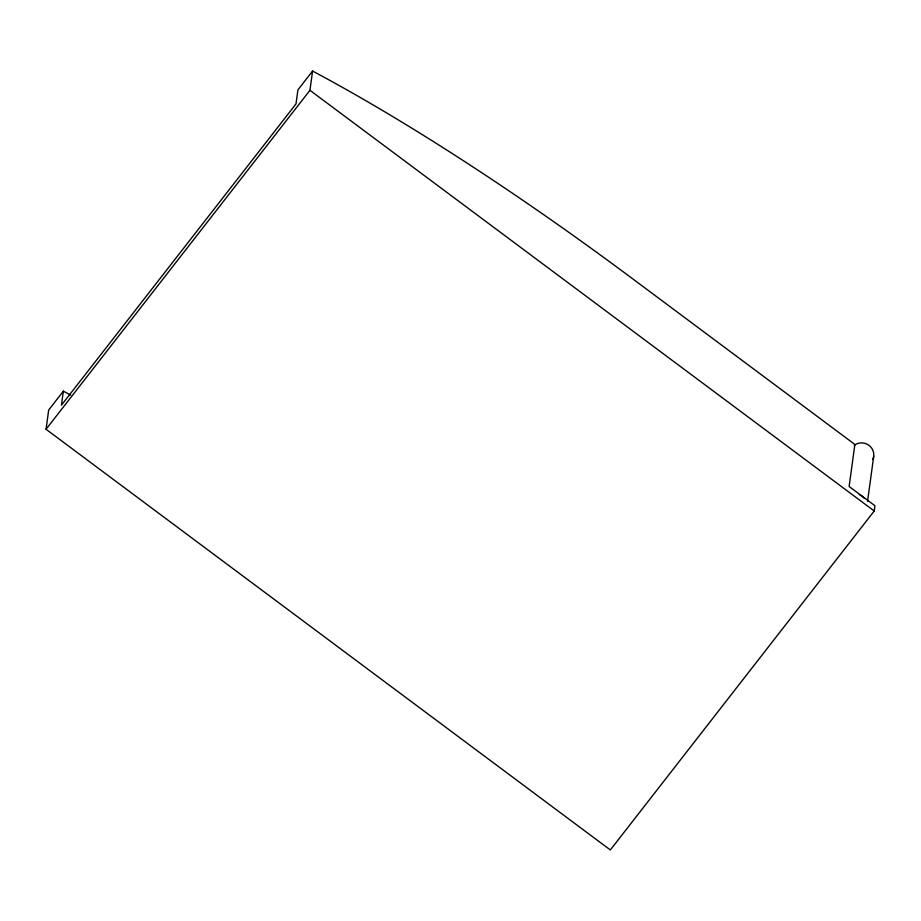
<?xml version="1.0" encoding="UTF-8"?>
<svg xmlns="http://www.w3.org/2000/svg" width="921" height="921" viewBox="0 0 921 921"><rect width="100%" height="100%" fill="white"/><g stroke="black" fill="none" stroke-linecap="round" stroke-linejoin="round"><path stroke-width="1.38" d="M63.353 391.172L61.431 405.182L295.998 103.889L297.92 89.878L312.587 71.044A673.516 127.881 37.9 0 1 628.836 275.943L854.872 444.452L849.116 486.484L874.95 505.744L874.225 510.994L610.335 849.956L46.05 429.267L48.686 410.006L63.353 391.172A673.516 127.881 37.9 0 1 70.687 395.109M46.05 429.267L309.94 90.304L312.587 71.044M867.536 501.427L873.718 456.286M309.94 90.304L874.225 510.994M859.281 494.565A12.157 11.858 7.8 0 1 864.289 498.307M854.204 445.327A12.157 11.858 7.8 0 1 872.912 459.28"/></g></svg>
